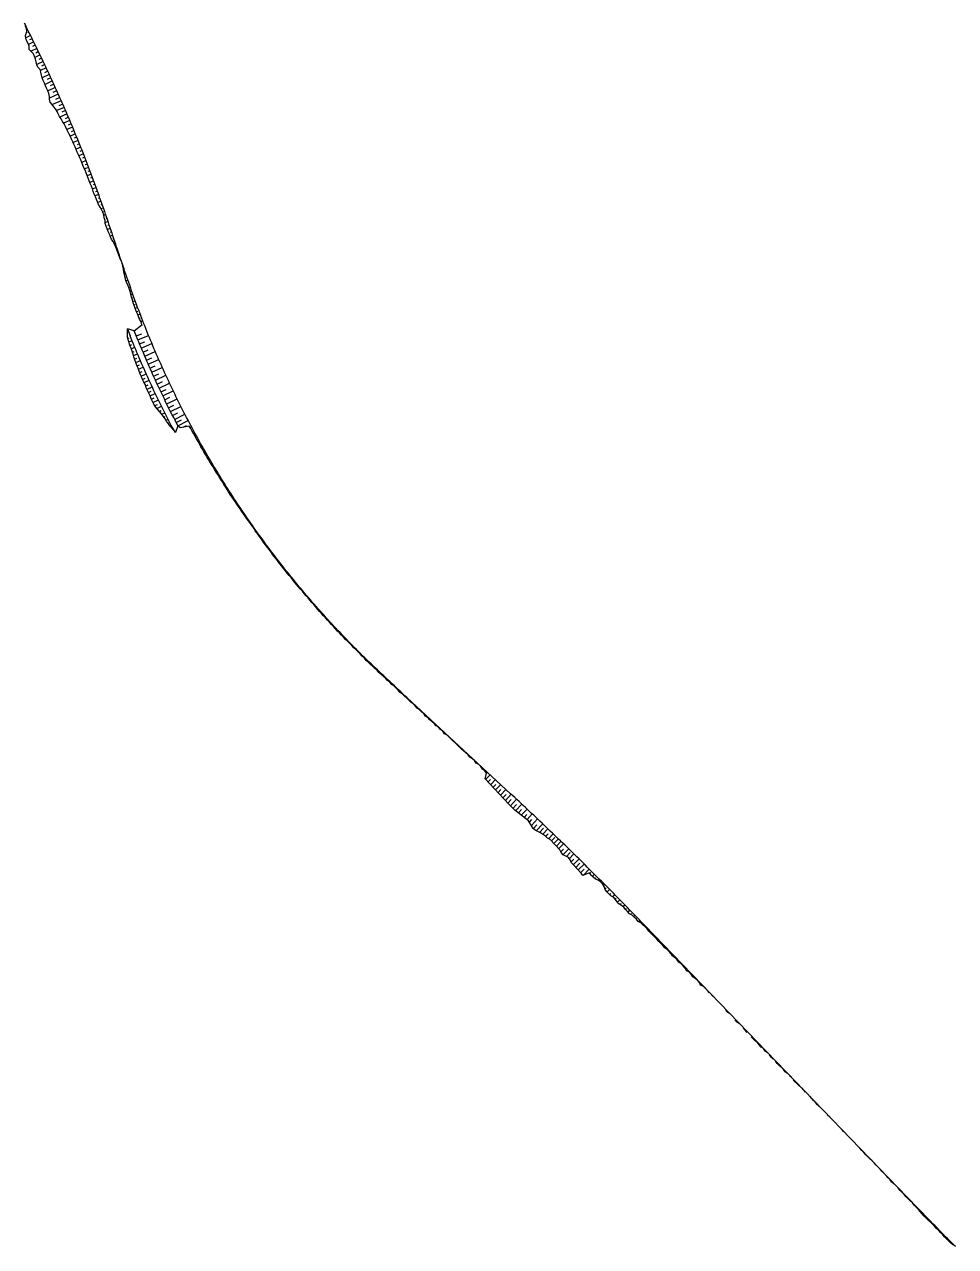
# Model space of a CAD drawing. Header units: metres. Extents: x 288738 to 324331, y 7399322 to 7465117.
# Drawn here: x 322437 to 323083, y 7401146 to 7401994 of the extents above; entities that cross this region are included whole.
import ezdxf

# ---------------------------------------------------------------- set-up
doc = ezdxf.new("R2010")
doc.units = ezdxf.units.M
doc.header["$LTSCALE"] = 10
for name, color, linetype in [('F-HZ-ATERRO-TALUDE', 110, 'Continuous'), ('F-HZ-CORTE-TALUDE', 10, 'Continuous'), ('F-HZ-PIANO-CORTE', 10, 'Continuous'), ('F-HZ-TALUDE', 2, 'Continuous')]:
    doc.layers.add(name, color=color, linetype=linetype)

msp = doc.modelspace()

# ---------------------------------------------------------------- linework, layer by layer
at = {"layer": 'F-HZ-ATERRO-TALUDE', "linetype": 'Continuous', "lineweight": -3}
for p, q in [((322440.156, 7401988.218), (322439.254, 7401987.773)), ((322441.261, 7401985.975), (322438.047, 7401984.394)), ((322443.464, 7401981.487), (322439.825, 7401979.705)), ((322442.363, 7401983.731), (322440.604, 7401982.868)), ((322444.561, 7401979.24), (322442.656, 7401978.31)), ((322445.658, 7401976.994), (322441.67, 7401975.053)), ((322447.839, 7401972.494), (322444.153, 7401970.715)), ((322446.748, 7401974.744), (322444.82, 7401973.809)), ((322448.922, 7401970.241), (322446.892, 7401969.266)), ((322450.005, 7401967.988), (322445.512, 7401965.839)), ((322452.153, 7401963.473), (322448.1, 7401961.555)), ((322451.079, 7401965.731), (322448.929, 7401964.708)), ((322453.217, 7401961.211), (322450.989, 7401960.163)), ((322454.281, 7401958.948), (322449.385, 7401956.661)), ((322456.386, 7401954.413), (322451.282, 7401952.061)), ((322455.334, 7401956.681), (322452.829, 7401955.518)), ((322458.467, 7401949.867), (322453.156, 7401947.452)), ((322460.528, 7401945.302), (322454.434, 7401942.569)), ((322457.426, 7401952.14), (322454.825, 7401950.949)), ((322459.498, 7401947.584), (322456.642, 7401946.295)), ((322462.58, 7401940.692), (322456.428, 7401937.972)), ((322461.555, 7401942.997), (322458.478, 7401941.627)), ((322464.59, 7401936.114), (322459.448, 7401933.872)), ((322463.586, 7401938.404), (322460.777, 7401937.17)), ((322466.577, 7401931.526), (322461.649, 7401929.408)), ((322465.584, 7401933.82), (322463.058, 7401932.727)), ((322468.539, 7401926.927), (322464.203, 7401925.09)), ((322467.559, 7401929.227), (322465.248, 7401928.241)), ((322470.478, 7401922.318), (322466.517, 7401920.664)), ((322469.51, 7401924.623), (322467.439, 7401923.752)), ((322471.437, 7401920.01), (322469.523, 7401919.216)), ((322472.393, 7401917.699), (322468.698, 7401916.179)), ((322474.284, 7401913.071), (322470.773, 7401911.647)), ((322473.34, 7401915.386), (322471.537, 7401914.649)), ((322475.219, 7401910.752), (322473.517, 7401910.067)), ((322476.151, 7401908.432), (322472.833, 7401907.107)), ((322477.994, 7401903.784), (322474.772, 7401902.517)), ((322477.074, 7401906.109), (322475.432, 7401905.458)), ((322479.813, 7401899.127), (322476.805, 7401897.961)), ((322478.905, 7401901.457), (322477.355, 7401900.851)), ((322481.607, 7401894.46), (322478.684, 7401893.345)), ((322480.712, 7401896.795), (322479.23, 7401896.225)), ((322483.378, 7401889.784), (322480.51, 7401888.707)), ((322482.495, 7401892.123), (322481.051, 7401891.576)), ((322485.124, 7401885.099), (322482.317, 7401884.061)), ((322484.254, 7401887.443), (322482.82, 7401886.908)), ((322486.847, 7401880.405), (322484.227, 7401879.452)), ((322485.988, 7401882.753), (322484.651, 7401882.263)), ((322487.7, 7401878.055), (322486.371, 7401877.576)), ((322488.544, 7401875.702), (322485.942, 7401874.77)), ((322490.218, 7401870.991), (322487.922, 7401870.18)), ((322489.384, 7401873.348), (322488.141, 7401872.906)), ((322491.046, 7401868.632), (322490.026, 7401868.274)), ((322491.869, 7401866.271), (322490.073, 7401865.645)), ((322492.687, 7401863.909), (322491.905, 7401863.638)), ((322493.501, 7401861.545), (322491.981, 7401861.021)), ((322494.311, 7401859.18), (322493.501, 7401858.902)), ((322495.117, 7401856.813), (322493.335, 7401856.205)), ((322496.721, 7401852.078), (322494.701, 7401851.393)), ((322495.921, 7401854.446), (322494.925, 7401854.107)), ((322497.52, 7401849.709), (322496.557, 7401849.383)), ((322498.317, 7401847.339), (322496.617, 7401846.766)), ((322499.113, 7401844.969), (322498.42, 7401844.736)), ((322499.908, 7401842.599), (322498.865, 7401842.248)), ((322500.703, 7401840.229), (322500.361, 7401840.114)), ((322501.497, 7401837.858), (322501.05, 7401837.708)), ((322502.293, 7401835.488), (322502.063, 7401835.411)), ((322503.09, 7401833.119), (322502.694, 7401832.986)), ((322503.887, 7401830.749), (322503.766, 7401830.709)), ((322917.691, 7401316.668), (322917.609, 7401316.589)), ((322919.429, 7401314.871), (322919.306, 7401314.752)), ((322931.592, 7401302.29), (322931.5, 7401302.2)), ((322933.33, 7401300.492), (322933.21, 7401300.376)), ((322935.068, 7401298.695), (322935.004, 7401298.634)), ((322936.805, 7401296.898), (322936.615, 7401296.713)), ((322938.543, 7401295.1), (322938.456, 7401295.016)), ((322940.281, 7401293.303), (322940.191, 7401293.216)), ((322942.019, 7401291.506), (322941.943, 7401291.432)), ((322943.756, 7401289.708), (322943.422, 7401289.385)), ((322945.494, 7401287.911), (322945.291, 7401287.715)), ((322947.232, 7401286.114), (322946.844, 7401285.739)), ((322948.969, 7401284.316), (322948.773, 7401284.127)), ((322950.707, 7401282.519), (322950.292, 7401282.117)), ((322959.395, 7401273.532), (322959.368, 7401273.505)), ((322961.133, 7401271.735), (322961.044, 7401271.649)), ((322962.871, 7401269.937), (322962.792, 7401269.861)), ((322964.609, 7401268.14), (322964.352, 7401267.892)), ((322973.297, 7401259.153), (322973.219, 7401259.078))]:
    msp.add_line(p, q, dxfattribs=at)
at = {"layer": 'F-HZ-CORTE-TALUDE', "linetype": 'Continuous', "lineweight": -3}
for p, q in [((322881.026, 7401353.623), (322881.51, 7401354.091)), ((322882.965, 7401352.02), (322883.106, 7401352.157)), ((322884.749, 7401350.267), (322884.986, 7401350.496)), ((322886.255, 7401348.247), (322886.489, 7401348.473)), ((322888.031, 7401346.486), (322888.461, 7401346.902)), ((322889.907, 7401344.823), (322890.053, 7401344.963)), ((322891.518, 7401342.902), (322891.936, 7401343.307)), ((322893.454, 7401341.297), (322893.564, 7401341.403)), ((322895.226, 7401339.532), (322895.412, 7401339.712)), ((322896.371, 7401337.162), (322896.76, 7401337.539)), ((322898.733, 7401335.968), (322898.887, 7401336.118)), ((322900.307, 7401334.013), (322900.466, 7401334.166)), ((322902.006, 7401332.178), (322902.362, 7401332.523)), ((322904.048, 7401330.675), (322904.074, 7401330.7)), ((322905.677, 7401328.773), (322905.838, 7401328.928)), ((322907.119, 7401326.689), (322907.347, 7401326.91)), ((322909.207, 7401325.231), (322909.313, 7401325.334)), ((322912.519, 7401321.928), (322911.158, 7401323.395)), ((322915.244, 7401319), (322913.866, 7401320.449)), ((322914.434, 7401319.852), (322914.48, 7401319.897)), ((322924.546, 7401308.764), (322924.749, 7401308.961)), ((322954.432, 7401278.544), (322954.493, 7401278.603)), ((322955.958, 7401276.542), (322956.094, 7401276.673))]:
    msp.add_line(p, q, dxfattribs=at)
at = {"layer": 'F-HZ-PIANO-CORTE'}
for p, q in [((322505.351, 7401825.553), (322505.615, 7401825.643)), ((322505.801, 7401823.065), (322506.111, 7401823.171)), ((322506.308, 7401820.596), (322507.229, 7401820.91)), ((322506.897, 7401818.153), (322507.469, 7401818.349)), ((322507.418, 7401815.685), (322508.858, 7401816.183)), ((322508.426, 7401813.386), (322509.053, 7401813.604)), ((322509.496, 7401811.108), (322510.507, 7401811.463)), ((322510.21, 7401808.707), (322510.774, 7401808.906)), ((322510.916, 7401806.301), (322512.176, 7401806.75)), ((322511.567, 7401803.874), (322512.294, 7401804.135)), ((322512.272, 7401801.465), (322513.872, 7401802.046)), ((322512.958, 7401799.048), (322513.845, 7401799.373)), ((322513.848, 7401796.704), (322515.597, 7401797.353)), ((322514.792, 7401794.381), (322515.632, 7401794.696)), ((322515.738, 7401792.059), (322517.354, 7401792.672)), ((322516.575, 7401789.695), (322517.411, 7401790.016)), ((322517.802, 7401787.482), (322519.146, 7401788.004)), ((322517.89, 7401784.825), (322518.972, 7401785.25)), ((322508.832, 7401775.85), (322509.786, 7401776.233)), ((322509.452, 7401773.396), (322511.676, 7401774.297)), ((322514.669, 7401777.568), (322518.38, 7401779.06)), ((322515.808, 7401774.753), (322523.217, 7401777.772)), ((322510.213, 7401770.996), (322511.416, 7401771.489)), ((322511.167, 7401768.675), (322513.572, 7401769.671)), ((322511.934, 7401766.276), (322513.234, 7401766.819)), ((322516.96, 7401771.944), (322520.658, 7401773.47)), ((322518.125, 7401769.14), (322525.506, 7401772.226)), ((322519.303, 7401766.342), (322522.986, 7401767.901)), ((322520.493, 7401763.549), (322527.845, 7401766.701)), ((322512.703, 7401763.875), (322515.502, 7401765.059)), ((322513.513, 7401761.49), (322514.997, 7401762.124)), ((322514.301, 7401759.094), (322517.466, 7401760.46)), ((322515.194, 7401756.742), (322516.827, 7401757.455)), ((322521.695, 7401760.761), (322525.365, 7401762.354)), ((322522.91, 7401757.978), (322530.234, 7401761.197)), ((322516.179, 7401754.43), (322519.465, 7401755.877)), ((322517.081, 7401752.081), (322518.779, 7401752.836)), ((322517.972, 7401749.725), (322521.497, 7401751.309)), ((322524.139, 7401755.202), (322527.793, 7401756.828)), ((322525.378, 7401752.43), (322532.673, 7401755.715)), ((322526.632, 7401749.665), (322530.272, 7401751.324)), ((322527.896, 7401746.905), (322535.161, 7401750.255)), ((322518.928, 7401747.398), (322520.727, 7401748.214)), ((322520.047, 7401745.145), (322523.563, 7401746.756)), ((322521.183, 7401742.9), (322522.896, 7401743.692)), ((322522.09, 7401740.549), (322525.663, 7401742.218)), ((322529.175, 7401744.151), (322532.8, 7401745.842)), ((322530.465, 7401741.402), (322537.699, 7401744.818)), ((322531.768, 7401738.66), (322535.377, 7401740.384)), ((322523.131, 7401738.259), (322524.928, 7401739.107)), ((322524.18, 7401735.974), (322527.795, 7401737.696)), ((322525.164, 7401733.657), (322527.019, 7401734.549)), ((322526.225, 7401731.376), (322529.962, 7401733.19)), ((322533.082, 7401735.923), (322540.285, 7401739.404)), ((322534.41, 7401733.193), (322538.004, 7401734.95)), ((322535.75, 7401730.468), (322542.921, 7401734.014)), ((322527.458, 7401729.179), (322529.258, 7401730.061)), ((322529.004, 7401727.138), (322532.162, 7401728.699)), ((322530.696, 7401725.174), (322531.985, 7401725.817)), ((322532.303, 7401723.172), (322534.395, 7401724.226)), ((322537.102, 7401727.75), (322540.679, 7401729.539)), ((322538.466, 7401725.037), (322545.605, 7401728.648)), ((322539.842, 7401722.331), (322543.404, 7401724.153)), ((322533.798, 7401721.118), (322534.661, 7401721.556)), ((322535.238, 7401719.039), (322536.661, 7401719.769)), ((322536.662, 7401716.954), (322537.234, 7401717.25)), ((322538.055, 7401714.856), (322538.959, 7401715.328)), ((322541.231, 7401719.631), (322548.337, 7401723.306)), ((322542.398, 7401717.386), (322545.944, 7401719.237)), ((322543.558, 7401715.137), (322550.651, 7401718.874)), ((322547.203, 7401714.209), (322549.511, 7401715.437)), ((322552.048, 7401713.95), (322552.998, 7401714.459)), ((322553.298, 7401711.779), (322553.741, 7401712.018)), ((322554.537, 7401709.602), (322555.378, 7401710.062)), ((322555.73, 7401707.401), (322556.155, 7401707.636)), ((322557.018, 7401705.253), (322557.792, 7401705.683)), ((322558.231, 7401703.063), (322558.621, 7401703.282)), ((322559.409, 7401700.853), (322560.237, 7401701.322)), ((322560.685, 7401698.699), (322561.079, 7401698.924)), ((322561.936, 7401696.531), (322562.717, 7401696.98)), ((322563.206, 7401694.373), (322563.587, 7401694.595)), ((322564.492, 7401692.225), (322565.228, 7401692.657)), ((322565.78, 7401690.079), (322566.138, 7401690.29)), ((322567.09, 7401687.946), (322567.773, 7401688.352)), ((322568.413, 7401685.82), (322568.735, 7401686.014)), ((322569.692, 7401683.669), (322570.349, 7401684.067)), ((322571.073, 7401681.58), (322571.361, 7401681.756)), ((322572.361, 7401679.434), (322572.958, 7401679.802)), ((322573.677, 7401677.305), (322573.976, 7401677.491)), ((322575.052, 7401675.214), (322575.599, 7401675.556)), ((322576.445, 7401673.133), (322576.688, 7401673.287)), ((322577.745, 7401670.995), (322578.271, 7401671.33)), ((322579.047, 7401668.857), (322579.333, 7401669.041)), ((322580.468, 7401666.796), (322580.976, 7401667.125)), ((322581.895, 7401664.739), (322582.117, 7401664.885)), ((322583.312, 7401662.677), (322583.711, 7401662.94)), ((322584.689, 7401660.588), (322584.89, 7401660.721)), ((322586.07, 7401658.502), (322586.479, 7401658.776)), ((322587.465, 7401656.425), (322587.67, 7401656.563)), ((322588.832, 7401654.329), (322589.278, 7401654.632)), ((322590.315, 7401652.312), (322590.502, 7401652.44)), ((322591.799, 7401650.297), (322592.108, 7401650.511)), ((322593.255, 7401648.263), (322593.395, 7401648.36)), ((322594.704, 7401646.224), (322594.969, 7401646.41)), ((322596.152, 7401644.184), (322596.281, 7401644.276)), ((322597.408, 7401642.008), (322597.86, 7401642.331)), ((322598.934, 7401640.023), (322599.126, 7401640.162)), ((322600.433, 7401638.02), (322600.783, 7401638.274)), ((322601.919, 7401636.007), (322602.087, 7401636.13)), ((322603.307, 7401633.923), (322603.735, 7401634.239)), ((322604.918, 7401632.002), (322605.07, 7401632.116)), ((322606.426, 7401630.007), (322606.719, 7401630.226)), ((322607.882, 7401627.972), (322608.052, 7401628.1)), ((322609.258, 7401625.875), (322609.731, 7401626.236)), ((322610.916, 7401623.994), (322611.083, 7401624.122)), ((322612.43, 7401622.002), (322612.775, 7401622.269)), ((322613.901, 7401619.977), (322614.104, 7401620.136)), ((322615.467, 7401618.026), (322615.848, 7401618.325)), ((322617.002, 7401616.05), (322617.199, 7401616.205)), ((322618.623, 7401614.143), (322618.951, 7401614.404)), ((322620.137, 7401612.15), (322620.325, 7401612.301)), ((322621.735, 7401610.225), (322622.083, 7401610.507)), ((322623.324, 7401608.293), (322623.492, 7401608.43)), ((322624.832, 7401606.294), (322625.244, 7401606.633)), ((322626.473, 7401604.405), (322626.655, 7401604.555)), ((322628.094, 7401602.498), (322628.435, 7401602.783)), ((322629.765, 7401600.635), (322629.903, 7401600.751)), ((322631.348, 7401598.698), (322631.654, 7401598.957)), ((322633.003, 7401596.822), (322633.139, 7401596.938)), ((322634.604, 7401594.9), (322634.902, 7401595.156)), ((322636.138, 7401592.918), (322636.337, 7401593.091)), ((322637.879, 7401591.117), (322638.178, 7401591.379)), ((322639.492, 7401589.205), (322639.66, 7401589.352)), ((322641.12, 7401587.305), (322641.484, 7401587.628)), ((322642.809, 7401585.459), (322642.978, 7401585.61)), ((322644.511, 7401583.625), (322644.817, 7401583.9)), ((322646.171, 7401581.753), (322646.333, 7401581.9)), ((322647.85, 7401579.899), (322648.178, 7401580.199)), ((322649.54, 7401578.054), (322649.704, 7401578.206)), ((322651.251, 7401576.229), (322651.567, 7401576.523)), ((322652.926, 7401574.37), (322653.099, 7401574.532)), ((322654.586, 7401572.498), (322654.983, 7401572.872)), ((322656.423, 7401570.791), (322656.563, 7401570.924)), ((322658.117, 7401568.95), (322658.427, 7401569.247)), ((322659.8, 7401567.097), (322659.979, 7401567.271)), ((322661.608, 7401565.366), (322661.898, 7401565.648)), ((322663.392, 7401563.612), (322663.518, 7401563.736)), ((322665.121, 7401561.804), (322665.397, 7401562.076)), ((322666.906, 7401560.051), (322667.031, 7401560.175)), ((322668.649, 7401558.256), (322668.921, 7401558.529)), ((322670.479, 7401556.55), (322670.587, 7401556.658)), ((322672.238, 7401554.772), (322672.473, 7401555.011)), ((322673.921, 7401552.915), (322674.09, 7401553.088)), ((322675.717, 7401551.173), (322676.05, 7401551.517)), ((322677.521, 7401549.44), (322677.684, 7401549.61)), ((322679.36, 7401547.745), (322679.651, 7401548.047)), ((322681.219, 7401546.07), (322681.339, 7401546.195)), ((322682.879, 7401544.186), (322683.27, 7401544.597)), ((322684.725, 7401542.498), (322684.905, 7401542.689)), ((322686.689, 7401540.935), (322686.905, 7401541.165)), ((322688.468, 7401539.177), (322688.598, 7401539.315)), ((322690.35, 7401537.528), (322690.554, 7401537.746)), ((322692.059, 7401535.694), (322692.22, 7401535.867)), ((322694, 7401534.11), (322694.212, 7401534.337)), ((322695.846, 7401532.423), (322695.945, 7401532.529)), ((322697.566, 7401530.601), (322697.876, 7401530.935)), ((322699.48, 7401528.988), (322699.595, 7401529.112)), ((322701.315, 7401527.29), (322701.543, 7401527.537)), ((322703.127, 7401525.568), (322703.252, 7401525.703)), ((322704.894, 7401523.796), (322705.211, 7401524.139)), ((322706.849, 7401522.228), (322706.947, 7401522.334)), ((322708.667, 7401520.512), (322708.879, 7401520.741)), ((322710.452, 7401518.76), (322710.583, 7401518.901)), ((322712.369, 7401517.151), (322712.547, 7401517.343)), ((322714.184, 7401515.431), (322714.283, 7401515.538)), ((322715.764, 7401513.458), (322716.215, 7401513.945)), ((322717.807, 7401511.985), (322717.928, 7401512.115)), ((322719.583, 7401510.224), (322719.883, 7401510.547)), ((322721.472, 7401508.584), (322721.595, 7401508.716)), ((322723.274, 7401506.85), (322723.551, 7401507.149)), ((322725.248, 7401505.302), (322725.316, 7401505.376)), ((322727.082, 7401503.603), (322727.219, 7401503.751)), ((322728.614, 7401501.578), (322728.834, 7401501.815)), ((322730.747, 7401500.202), (322730.887, 7401500.353)), ((322732.577, 7401498.498), (322732.649, 7401498.576)), ((322734.372, 7401496.758), (322734.555, 7401496.955)), ((322736.165, 7401495.015), (322736.277, 7401495.136)), ((322737.98, 7401493.295), (322738.223, 7401493.557)), ((322739.771, 7401491.549), (322739.914, 7401491.704)), ((322741.554, 7401489.796), (322741.891, 7401490.159)), ((322743.528, 7401488.248), (322743.627, 7401488.354)), ((322745.37, 7401486.557), (322745.559, 7401486.762)), ((322747.117, 7401484.765), (322747.255, 7401484.914)), ((322749.114, 7401483.242), (322749.227, 7401483.364)), ((322750.498, 7401481.057), (322750.779, 7401481.361)), ((322752.741, 7401479.8), (322752.895, 7401479.966)), ((322754.372, 7401477.882), (322754.551, 7401478.074)), ((322756.188, 7401476.163), (322756.563, 7401476.568)), ((322757.24, 7401469.941), (322760.231, 7401473.17)), ((322757.701, 7401474.118), (322758.049, 7401474.493)), ((322758.942, 7401468.1), (322760.53, 7401469.814)), ((322760.645, 7401466.259), (322763.899, 7401469.772)), ((322762.348, 7401464.419), (322764.12, 7401466.332)), ((322764.05, 7401462.578), (322767.567, 7401466.374)), ((322765.753, 7401460.737), (322767.709, 7401462.849)), ((322767.456, 7401458.896), (322771.235, 7401462.976)), ((322769.158, 7401457.056), (322771.299, 7401459.366)), ((322770.861, 7401455.215), (322774.903, 7401459.578)), ((322772.563, 7401453.374), (322774.889, 7401455.884)), ((322774.311, 7401451.582), (322778.568, 7401456.177)), ((322776.086, 7401449.819), (322778.478, 7401452.401)), ((322777.911, 7401448.111), (322782.225, 7401452.767)), ((322779.908, 7401446.595), (322782.066, 7401448.92)), ((322781.903, 7401445.081), (322785.874, 7401449.349)), ((322783.898, 7401443.567), (322785.649, 7401445.444)), ((322785.894, 7401442.052), (322789.515, 7401445.923)), ((322787.581, 7401440.207), (322789.233, 7401441.968)), ((322788.899, 7401437.971), (322793.149, 7401442.488)), ((322790.258, 7401435.781), (322792.611, 7401438.274)), ((322792.261, 7401434.274), (322796.775, 7401439.045)), ((322794.566, 7401433.085), (322797.316, 7401435.984)), ((322796.71, 7401431.723), (322800.392, 7401435.593)), ((322798.752, 7401430.253), (322800.475, 7401432.059)), ((322800.758, 7401428.743), (322804.002, 7401432.133)), ((322802.845, 7401427.317), (322805.048, 7401429.613)), ((322804.551, 7401425.493), (322807.604, 7401428.665)), ((322806.257, 7401423.67), (322809.248, 7401426.769)), ((322807.963, 7401421.846), (322811.197, 7401425.189)), ((322809.339, 7401419.684), (322811.165, 7401421.566)), ((322810.886, 7401417.7), (322814.783, 7401421.704)), ((322813.149, 7401416.45), (322815.902, 7401419.271)), ((322815.113, 7401414.893), (322818.36, 7401418.211)), ((322816.384, 7401412.628), (322818.265, 7401414.545)), ((322817.99, 7401410.706), (322821.93, 7401414.71)), ((322819.695, 7401408.885), (322822.461, 7401411.689)), ((322821.399, 7401407.065), (322825.491, 7401411.201)), ((322823.104, 7401405.245), (322825.438, 7401407.597)), ((322824.707, 7401403.324), (322829.045, 7401407.683)), ((322829.486, 7401404.586), (322830.152, 7401405.254)), ((322831.081, 7401402.649), (322832.59, 7401404.157)), ((322832.982, 7401401.018), (322833.671, 7401401.705)), ((322835.367, 7401399.868), (322836.127, 7401400.623)), ((322837.349, 7401398.315), (322837.621, 7401398.584)), ((322838.938, 7401396.372), (322839.656, 7401397.081)), ((322839.991, 7401393.901), (322840.704, 7401394.604)), ((322841.43, 7401391.815), (322843.177, 7401393.531)), ((322843.073, 7401389.929), (322844.004, 7401390.841)), ((322845.179, 7401388.497), (322846.69, 7401389.973)), ((322847.015, 7401386.799), (322847.729, 7401387.495)), ((322848.571, 7401384.829), (322850.194, 7401386.406)), ((322850.397, 7401383.122), (322851.17, 7401383.871)), ((322852.465, 7401381.647), (322853.69, 7401382.832)), ((322854.197, 7401379.845), (322854.816, 7401380.443)), ((322855.816, 7401377.933), (322857.178, 7401379.25)), ((322857.698, 7401376.275), (322858.308, 7401376.865)), ((322859.75, 7401374.781), (322860.658, 7401375.659)), ((322861.651, 7401373.142), (322862.023, 7401373.502)), ((322863.281, 7401371.241), (322864.133, 7401372.064)), ((322865.362, 7401369.775), (322865.617, 7401370.021)), ((322867.246, 7401368.119), (322867.609, 7401368.47)), ((322869.129, 7401366.463), (322869.238, 7401366.567)), ((322870.674, 7401364.479), (322871.084, 7401364.875)), ((322872.44, 7401362.708), (322872.631, 7401362.893)), ((322874.134, 7401360.869), (322874.559, 7401361.28)), ((322875.891, 7401359.09), (322876.094, 7401359.286)), ((322877.595, 7401357.26), (322878.035, 7401357.686)), ((322879.369, 7401355.499), (322879.571, 7401355.694)), ((322968.305, 7401264.138), (322968.395, 7401264.224)), ((322977.069, 7401255.224), (322977.076, 7401255.231)), ((322978.787, 7401253.407), (322978.821, 7401253.44)), ((322982.278, 7401249.827), (322982.296, 7401249.845)), ((322983.997, 7401248.012), (322984.015, 7401248.03)), ((322985.694, 7401246.176), (322985.772, 7401246.251)), ((322987.41, 7401244.357), (322987.46, 7401244.405)), ((322996.159, 7401235.429), (322996.198, 7401235.466)), ((322997.866, 7401233.601), (322997.901, 7401233.635)), ((322999.646, 7401231.845), (322999.673, 7401231.872)), ((323008.272, 7401222.797), (323008.317, 7401222.841)), ((323015.288, 7401215.672), (323015.3, 7401215.684)), ((323017.041, 7401213.89), (323017.05, 7401213.898)), ((323018.742, 7401212.056), (323018.765, 7401212.078)), ((323020.44, 7401210.219), (323020.525, 7401210.304)), ((323022.144, 7401208.388), (323022.204, 7401208.447)), ((323023.926, 7401206.634), (323024.001, 7401206.709)), ((323025.711, 7401204.884), (323025.725, 7401204.898)), ((323027.433, 7401203.071), (323027.476, 7401203.114)), ((323029.162, 7401201.265), (323029.188, 7401201.291)), ((323030.89, 7401199.457), (323030.952, 7401199.52)), ((323032.592, 7401197.623), (323032.641, 7401197.673)), ((323034.354, 7401195.85), (323034.427, 7401195.925)), ((323036.065, 7401194.025), (323036.115, 7401194.077)), ((323037.731, 7401192.154), (323037.902, 7401192.33)), ((323039.404, 7401190.289), (323039.522, 7401190.411)), ((323044.706, 7401184.987), (323044.853, 7401185.141)), ((323046.419, 7401183.164), (323046.505, 7401183.254)), ((323048.117, 7401181.324), (323048.328, 7401181.546)), ((323049.833, 7401179.502), (323049.949, 7401179.626)), ((323051.593, 7401177.728), (323051.804, 7401177.952)), ((323053.398, 7401176.001), (323053.47, 7401176.078)), ((323055.062, 7401174.125), (323055.279, 7401174.357)), ((323056.774, 7401172.299), (323056.896, 7401172.429)), ((323058.447, 7401170.431), (323058.755, 7401170.762)), ((323060.129, 7401168.572), (323060.311, 7401168.769)), ((323061.806, 7401166.706), (323062.232, 7401167.17)), ((323063.546, 7401164.908), (323063.759, 7401165.142)), ((323065.346, 7401163.177), (323065.715, 7401163.582)), ((323067.197, 7401161.501), (323067.328, 7401161.646)), ((323068.935, 7401159.703), (323069.206, 7401160.003)), ((323070.66, 7401157.887), (323070.808, 7401158.052)), ((323072.387, 7401156.074), (323072.708, 7401156.434)), ((323074.085, 7401154.228), (323074.274, 7401154.441)), ((323075.816, 7401152.418), (323076.223, 7401152.878)), ((323077.541, 7401150.599), (323077.764, 7401150.853)), ((323079.299, 7401148.817), (323079.755, 7401149.339)), ((323080.987, 7401146.954), (323081.257, 7401147.265))]:
    msp.add_line(p, q, dxfattribs=at)
at = {"layer": 'F-HZ-TALUDE', "linetype": 'Continuous', "lineweight": 30}
msp.add_line((322969.547, 7401263.006), (322968.066, 7401264.356), dxfattribs=at)
for points in [[(323056.289, 7401173.312), (322861.128, 7401375.173), (322859.738, 7401376.61), (322858.346, 7401378.047), (322856.953, 7401379.482), (322855.558, 7401380.916), (322854.163, 7401382.348), (322852.77, 7401383.775), (322851.382, 7401385.194), (322849.993, 7401386.611), (322848.603, 7401388.028), (322847.212, 7401389.443), (322845.819, 7401390.857), (322844.425, 7401392.269), (322843.029, 7401393.681), (322841.633, 7401395.091), (322840.235, 7401396.499), (322838.836, 7401397.907), (322837.435, 7401399.313), (322836.033, 7401400.718), (322834.63, 7401402.121), (322833.226, 7401403.524), (322831.82, 7401404.925), (322830.413, 7401406.324), (322829.005, 7401407.723), (322827.596, 7401409.12), (322826.185, 7401410.516), (322824.773, 7401411.91), (322823.36, 7401413.303), (322821.945, 7401414.695), (322820.529, 7401416.086), (322819.112, 7401417.475), (322817.694, 7401418.863), (322816.274, 7401420.25), (322814.853, 7401421.636), (322813.431, 7401423.02), (322812.008, 7401424.403), (322810.583, 7401425.784), (322809.157, 7401427.165), (322807.73, 7401428.544), (322806.301, 7401429.921), (322804.872, 7401431.298), (322803.441, 7401432.673), (322802.008, 7401434.046), (322800.575, 7401435.419), (322799.14, 7401436.79), (322797.704, 7401438.16), (322796.267, 7401439.528), (322794.828, 7401440.896), (322793.388, 7401442.261), (322791.947, 7401443.626), (322790.505, 7401444.989), (322789.061, 7401446.351), (322787.616, 7401447.712), (322786.17, 7401449.071), (322784.723, 7401450.429), (322783.274, 7401451.786), (322781.815, 7401453.15), (322780.353, 7401454.515), (322778.889, 7401455.878), (322777.424, 7401457.24), (322775.958, 7401458.6), (322774.491, 7401459.959), (322702.599, 7401526.559), (322701.131, 7401527.919), (322699.662, 7401529.28), (322698.191, 7401530.643), (322696.72, 7401532.007), (322695.248, 7401533.374), (322693.775, 7401534.743), (322692.302, 7401536.114), (322690.829, 7401537.489), (322689.356, 7401538.866), (322687.883, 7401540.246), (322686.41, 7401541.63), (322684.939, 7401543.018), (322683.468, 7401544.409), (322681.999, 7401545.805), (322680.531, 7401547.204), (322679.064, 7401548.609), (322677.6, 7401550.018), (322676.137, 7401551.432), (322674.677, 7401552.852), (322673.22, 7401554.277), (322671.765, 7401555.707), (322670.314, 7401557.143), (322668.866, 7401558.584), (322667.423, 7401560.03), (322665.985, 7401561.48), (322664.551, 7401562.934), (322663.121, 7401564.393), (322661.696, 7401565.856), (322660.276, 7401567.323), (322658.86, 7401568.795), (322657.448, 7401570.271), (322656.042, 7401571.752), (322654.639, 7401573.236), (322653.241, 7401574.726), (322651.848, 7401576.219), (322650.46, 7401577.717), (322649.076, 7401579.219), (322647.697, 7401580.725), (322646.322, 7401582.235), (322644.952, 7401583.75), (322643.586, 7401585.269), (322642.226, 7401586.792), (322640.87, 7401588.319), (322639.519, 7401589.851), (322638.172, 7401591.386), (322636.83, 7401592.926), (322635.493, 7401594.47), (322634.161, 7401596.018), (322632.833, 7401597.57), (322631.51, 7401599.126), (322630.192, 7401600.686), (322628.879, 7401602.25), (322627.571, 7401603.819), (322626.267, 7401605.391), (322624.969, 7401606.967), (322623.675, 7401608.547), (322622.386, 7401610.132), (322621.102, 7401611.72), (322619.823, 7401613.312), (322618.548, 7401614.908), (322617.279, 7401616.508), (322616.015, 7401618.112), (322614.755, 7401619.72), (322613.501, 7401621.331), (322612.251, 7401622.947), (322611.006, 7401624.566), (322609.767, 7401626.189), (322608.532, 7401627.816), (322607.303, 7401629.447), (322606.078, 7401631.082), (322604.859, 7401632.72), (322603.644, 7401634.362), (322602.435, 7401636.008), (322601.23, 7401637.657), (322600.031, 7401639.31), (322598.837, 7401640.967), (322597.648, 7401642.628), (322596.464, 7401644.292), (322595.285, 7401645.96), (322594.111, 7401647.631), (322592.943, 7401649.306), (322591.779, 7401650.985), (322590.621, 7401652.667), (322589.468, 7401654.353), (322588.32, 7401656.042), (322587.177, 7401657.735), (322586.04, 7401659.431), (322584.908, 7401661.131), (322583.781, 7401662.834), (322582.659, 7401664.541), (322581.543, 7401666.251), (322580.431, 7401667.965), (322579.326, 7401669.682), (322578.225, 7401671.402), (322577.13, 7401673.126), (322576.04, 7401674.853), (322574.955, 7401676.584), (322573.875, 7401678.317), (322572.801, 7401680.055), (322571.733, 7401681.795), (322570.669, 7401683.539), (322569.611, 7401685.286), (322568.559, 7401687.036), (322567.512, 7401688.789), (322566.47, 7401690.546), (322565.433, 7401692.306), (322564.403, 7401694.069), (322563.377, 7401695.835), (322562.357, 7401697.605), (322561.342, 7401699.377), (322560.333, 7401701.153), (322559.329, 7401702.931), (322558.331, 7401704.713), (322557.338, 7401706.498), (322556.351, 7401708.286), (322555.369, 7401710.077), (322554.393, 7401711.871), (322553.422, 7401713.668), (322552.457, 7401715.468), (322551.498, 7401717.27), (322550.544, 7401719.076), (322549.595, 7401720.885), (322548.652, 7401722.697), (322547.715, 7401724.511), (322546.783, 7401726.329), (322545.857, 7401728.149), (322544.936, 7401729.972), (322544.021, 7401731.798), (322543.112, 7401733.627), (322542.208, 7401735.458), (322541.31, 7401737.293), (322540.418, 7401739.13), (322539.531, 7401740.969), (322538.65, 7401742.812), (322537.774, 7401744.657), (322536.905, 7401746.505), (322536.041, 7401748.356), (322535.182, 7401750.209), (322534.33, 7401752.065), (322533.483, 7401753.923), (322532.641, 7401755.784), (322531.806, 7401757.648), (322530.976, 7401759.514), (322530.152, 7401761.383), (322529.334, 7401763.254), (322528.522, 7401765.128), (322527.715, 7401767.004), (322526.914, 7401768.883), (322526.119, 7401770.764), (322525.329, 7401772.648), (322524.546, 7401774.534), (322523.768, 7401776.422), (322522.996, 7401778.313), (322522.23, 7401780.207), (322521.47, 7401782.102), (322520.715, 7401784), (322519.967, 7401785.9), (322519.224, 7401787.803), (322518.487, 7401789.708), (322517.756, 7401791.615), (322517.031, 7401793.524), (322516.312, 7401795.435), (322515.598, 7401797.349), (322514.891, 7401799.262), (322514.189, 7401801.176), (322513.493, 7401803.089), (322512.802, 7401805.003), (322512.117, 7401806.916), (322511.436, 7401808.829), (322510.76, 7401810.741), (322510.088, 7401812.653), (322509.421, 7401814.564), (322508.757, 7401816.475), (322508.097, 7401818.385), (322507.44, 7401820.293), (322506.787, 7401822.201), (322506.136, 7401824.108), (322505.489, 7401826.013), (322504.843, 7401827.918), (322504.2, 7401829.821), (322503.559, 7401831.722), (322502.92, 7401833.622), (322502.282, 7401835.521), (322501.645, 7401837.418), (322501.01, 7401839.313), (322500.375, 7401841.207), (322499.74, 7401843.1), (322499.106, 7401844.992), (322498.471, 7401846.882), (322497.836, 7401848.771), (322497.201, 7401850.659), (322496.565, 7401852.544), (322495.928, 7401854.428), (322495.289, 7401856.31), (322494.65, 7401858.191), (322494.008, 7401860.069), (322493.365, 7401861.945), (322492.72, 7401863.82), (322492.072, 7401865.692), (322491.422, 7401867.562), (322490.769, 7401869.429), (322490.113, 7401871.294), (322489.454, 7401873.157), (322488.792, 7401875.017), (322488.126, 7401876.874), (322487.457, 7401878.729), (322486.784, 7401880.583), (322486.107, 7401882.435), (322485.427, 7401884.286), (322484.743, 7401886.135), (322484.055, 7401887.983), (322483.363, 7401889.83), (322482.667, 7401891.675), (322481.968, 7401893.519), (322481.265, 7401895.361), (322480.558, 7401897.202), (322479.848, 7401899.042), (322479.133, 7401900.88), (322478.415, 7401902.716), (322477.693, 7401904.551), (322476.968, 7401906.385), (322476.238, 7401908.217), (322475.505, 7401910.048), (322474.769, 7401911.877), (322474.028, 7401913.704), (322473.284, 7401915.53), (322472.536, 7401917.355), (322471.784, 7401919.178), (322471.029, 7401921), (322470.27, 7401922.82), (322469.507, 7401924.638), (322468.74, 7401926.455), (322467.97, 7401928.27), (322467.196, 7401930.084), (322466.418, 7401931.896), (322465.637, 7401933.706), (322464.852, 7401935.515), (322464.063, 7401937.323), (322463.271, 7401939.128), (322462.475, 7401940.932), (322461.675, 7401942.735), (322460.871, 7401944.536), (322460.064, 7401946.335), (322459.253, 7401948.132), (322458.439, 7401949.928), (322457.621, 7401951.723), (322456.799, 7401953.515), (322455.974, 7401955.306), (322455.144, 7401957.095), (322454.311, 7401958.883), (322453.475, 7401960.669), (322452.634, 7401962.455), (322451.79, 7401964.241), (322450.941, 7401966.026), (322450.09, 7401967.811), (322449.235, 7401969.596), (322448.377, 7401971.38), (322447.515, 7401973.165), (322446.651, 7401974.949), (322445.784, 7401976.734), (322444.915, 7401978.519), (322444.043, 7401980.304), (322443.169, 7401982.09), (322442.293, 7401983.875), (322441.415, 7401985.662), (322440.535, 7401987.449), (322439.654, 7401989.236), (322438.772, 7401991.024), (322437.888, 7401992.813), (322437.003, 7401994.603)], [(322504.018, 7401829.759), (322503.238, 7401831.614), (322502.486, 7401833.476), (322501.743, 7401835.34), (322501.251, 7401837.285), (322500.465, 7401839.13), (322499.581, 7401840.941), (322498.767, 7401842.773), (322497.499, 7401844.451), (322496.74, 7401846.299), (322495.946, 7401848.133), (322495.207, 7401849.984), (322494.375, 7401851.801), (322493.832, 7401853.715), (322493.104, 7401855.565), (322492.989, 7401857.622), (322492.336, 7401859.494), (322492.014, 7401861.479), (322491.372, 7401863.353), (322490.559, 7401865.165), (322489.499, 7401866.889), (322488.528, 7401868.642), (322487.72, 7401870.449), (322486.991, 7401872.282), (322486.261, 7401874.112), (322485.466, 7401875.918), (322484.786, 7401877.763), (322484.185, 7401879.636), (322483.488, 7401881.475), (322482.722, 7401883.288), (322481.876, 7401885.071), (322481.196, 7401886.916), (322480.513, 7401888.759), (322479.785, 7401890.585), (322479.149, 7401892.446), (322478.328, 7401894.237), (322477.613, 7401896.068), (322476.841, 7401897.877), (322476.092, 7401899.694), (322475.264, 7401901.48), (322474.432, 7401903.264), (322473.71, 7401905.092), (322472.946, 7401906.902), (322472.11, 7401908.684), (322471.255, 7401910.457), (322470.488, 7401912.266), (322469.612, 7401914.029), (322468.902, 7401915.861), (322467.982, 7401917.606), (322467.156, 7401919.389), (322466.28, 7401921.151), (322465.454, 7401922.933), (322464.48, 7401924.652), (322463.494, 7401926.365), (322462.577, 7401928.107), (322461.442, 7401929.754), (322460.53, 7401931.496), (322459.665, 7401933.258), (322458.672, 7401934.963), (322457.311, 7401936.506), (322456.266, 7401938.185), (322454.784, 7401939.669), (322454.517, 7401941.693), (322454.311, 7401943.747), (322453.837, 7401945.683), (322453.139, 7401947.518), (322452.358, 7401949.316), (322451.626, 7401951.137), (322450.949, 7401952.984), (322450.116, 7401954.759), (322449.403, 7401956.59), (322448.742, 7401958.447), (322448.359, 7401960.438), (322447.825, 7401962.361), (322446.417, 7401963.871), (322445.563, 7401965.647), (322445.265, 7401967.69), (322444.63, 7401969.575), (322444.026, 7401971.478), (322443.215, 7401973.283), (322441.777, 7401974.785), (322440.324, 7401976.28), (322440.369, 7401978.508), (322439.538, 7401980.31), (322438.72, 7401982.121), (322438.004, 7401983.984), (322437.647, 7401986.026), (322438.633, 7401988.732), (322438.367, 7401990.825), (322437.559, 7401992.651)], [(322513.255, 7401781.093), (322518.52, 7401785.333), (322517.92, 7401787.296), (322516.799, 7401789.058), (322516.12, 7401790.99), (322515.43, 7401792.919), (322514.609, 7401794.798), (322513.849, 7401796.7), (322513.076, 7401798.595), (322512.561, 7401800.582), (322511.925, 7401802.522), (322511.401, 7401804.5), (322510.87, 7401806.472), (322510.292, 7401808.424), (322509.727, 7401810.378), (322509.113, 7401812.313), (322507.99, 7401814.068), (322507.315, 7401815.977), (322506.936, 7401817.985), (322506.472, 7401819.962), (322505.966, 7401821.921), (322505.674, 7401823.951), (322505.273, 7401825.94), (322504.802, 7401827.904)], [(322538.055, 7401714.856), (322536.909, 7401716.608), (322535.687, 7401718.321), (322534.577, 7401720.094), (322533.293, 7401721.781), (322532.07, 7401723.5), (322530.713, 7401725.155), (322529.297, 7401726.784), (322527.928, 7401728.439), (322526.799, 7401730.216), (322525.871, 7401732.091), (322525.01, 7401733.998), (322524.201, 7401735.93), (322523.322, 7401737.828), (322522.473, 7401739.739), (322521.578, 7401741.63), (322520.951, 7401743.644), (322519.865, 7401745.446), (322518.956, 7401747.33), (322518.149, 7401749.261), (322517.402, 7401751.217), (322516.671, 7401753.18), (322515.905, 7401755.127), (322515.063, 7401757.04), (322514.331, 7401759.001), (322513.689, 7401760.999), (322512.983, 7401762.97), (322512.362, 7401764.975), (322511.708, 7401766.964), (322511.076, 7401768.962), (322510.252, 7401770.88), (322509.591, 7401772.865), (322509.059, 7401774.9), (322508.569, 7401776.951)], [(322538.959, 7401715.328), (322537.999, 7401717.173), (322537.045, 7401719.02), (322536.096, 7401720.87), (322535.153, 7401722.723), (322534.216, 7401724.58), (322533.285, 7401726.439), (322532.359, 7401728.3), (322531.439, 7401730.165), (322530.524, 7401732.032), (322529.616, 7401733.903), (322528.713, 7401735.776), (322527.816, 7401737.652), (322526.925, 7401739.53), (322526.039, 7401741.412), (322525.16, 7401743.296), (322524.286, 7401745.182), (322523.418, 7401747.072), (322522.555, 7401748.964), (322521.699, 7401750.859), (322520.848, 7401752.756), (322520.004, 7401754.656), (322519.165, 7401756.558), (322518.332, 7401758.463), (322517.505, 7401760.371), (322516.683, 7401762.281), (322515.868, 7401764.194), (322515.058, 7401766.109), (322514.255, 7401768.027), (322513.457, 7401769.947), (322512.665, 7401771.87), (322511.879, 7401773.795), (322511.099, 7401775.722), (322510.325, 7401777.652)], [(322543.576, 7401715.123), (322541.55, 7401719.014), (322540.601, 7401720.85), (322539.658, 7401722.69), (322538.721, 7401724.532), (322537.789, 7401726.377), (322536.863, 7401728.225), (322535.943, 7401730.076), (322535.029, 7401731.929), (322534.12, 7401733.786), (322533.216, 7401735.645), (322532.319, 7401737.507), (322531.427, 7401739.372), (322530.541, 7401741.239), (322529.661, 7401743.109), (322528.787, 7401744.982), (322527.918, 7401746.858), (322527.055, 7401748.736), (322526.198, 7401750.617), (322525.347, 7401752.5), (322524.501, 7401754.387), (322523.661, 7401756.275), (322522.827, 7401758.167), (322521.999, 7401760.06), (322521.177, 7401761.957), (322520.36, 7401763.856), (322519.55, 7401765.757), (322518.745, 7401767.661), (322517.946, 7401769.567), (322517.153, 7401771.476), (322516.366, 7401773.387), (322515.585, 7401775.301), (322514.81, 7401777.217), (322513.255, 7401781.093)], [(322909.681, 7401324.748), (322908.28, 7401326.176), (322906.306, 7401327.049), (322905.555, 7401329.106), (322904.192, 7401330.569), (322902.556, 7401331.769), (322900.93, 7401332.979), (322899.87, 7401334.736), (322898.513, 7401336.206), (322896.436, 7401336.98), (322895.698, 7401339.048), (322894.302, 7401340.48), (322892.861, 7401341.869), (322891.258, 7401343.102), (322890.03, 7401344.696), (322888.638, 7401346.132), (322886.843, 7401347.178), (322885.844, 7401348.995), (322884.537, 7401350.513), (322883.109, 7401351.914), (322881.467, 7401353.109), (322880.162, 7401354.629), (322878.814, 7401356.108), (322877.359, 7401357.483), (322876.018, 7401358.968), (322874.569, 7401360.349), (322873.282, 7401361.886), (322871.85, 7401363.284), (322870.447, 7401364.709), (322869.257, 7401366.341), (322867.805, 7401367.719), (322866.153, 7401368.903), (322864.809, 7401370.386), (322862.986, 7401371.406), (322861.784, 7401373.026), (322860.274, 7401374.347), (322858.725, 7401375.631), (322856.979, 7401376.725), (322855.592, 7401378.166), (322854.314, 7401379.713), (322852.987, 7401381.212), (322851.448, 7401382.495), (322849.685, 7401383.547), (322848.383, 7401385.046), (322847.161, 7401386.623), (322845.891, 7401388.153), (322843.993, 7401389.07), (322842.544, 7401390.424), (322841.299, 7401391.979), (322840.099, 7401393.58), (322839.394, 7401395.669), (322838.291, 7401397.368), (322836.892, 7401398.775), (322835.258, 7401399.947), (322833.275, 7401400.772), (322831.753, 7401402.053), (322830.268, 7401403.371), (322829.17, 7401405.077), (322824.578, 7401403.273), (322823.417, 7401404.911), (322818.004, 7401410.69), (322816.633, 7401412.118), (322815.712, 7401414.004), (322814.583, 7401415.681), (322810.953, 7401417.628), (322809.611, 7401419.085), (322808.733, 7401421.023), (322801.962, 7401428.261), (322799.981, 7401429.054), (322798.564, 7401430.436), (322795.274, 7401432.72), (322791.614, 7401434.607), (322790.118, 7401435.903), (322786.98, 7401441.227), (322777.462, 7401448.452), (322773.203, 7401452.683), (322756.858, 7401470.354), (322757.728, 7401474.237), (322756.546, 7401475.904), (322754.915, 7401477.086), (322753.759, 7401478.781), (322752.345, 7401480.197), (322750.44, 7401481.084), (322749.45, 7401482.958), (322747.919, 7401484.249), (322746.211, 7401485.348), (322745.042, 7401487.029), (322743.481, 7401488.287), (322741.879, 7401489.501), (322740.399, 7401490.846), (322739.06, 7401492.344), (322737.559, 7401493.666), (322736.121, 7401495.057), (322734.685, 7401496.45), (322733.26, 7401497.855), (322731.804, 7401499.226), (322730.334, 7401500.582), (322728.56, 7401501.61), (322727.415, 7401503.316), (322725.897, 7401504.621), (322724.514, 7401506.071), (322722.791, 7401507.154), (322721.431, 7401508.629), (322719.899, 7401509.918), (322718.461, 7401511.309), (322717.069, 7401512.749), (322715.255, 7401513.734), (322714.15, 7401515.485), (322712.698, 7401516.86), (322711.2, 7401518.186), (322709.607, 7401519.409), (322708.301, 7401520.942), (322706.804, 7401522.269), (322705.196, 7401523.476), (322703.818, 7401524.932), (322702.347, 7401526.287), (322700.911, 7401527.682), (322699.432, 7401529.032), (322697.851, 7401530.276), (322696.521, 7401531.793), (322695.053, 7401533.164), (322693.556, 7401534.508), (322691.973, 7401535.762), (322690.651, 7401537.299), (322689.038, 7401538.527), (322687.7, 7401540.052), (322686.177, 7401541.382), (322684.564, 7401542.622), (322683.052, 7401543.971), (322681.773, 7401545.568), (322680.269, 7401546.931), (322678.755, 7401548.287), (322677.269, 7401549.675), (322675.807, 7401551.092), (322674.3, 7401552.465), (322672.981, 7401554.033), (322671.534, 7401555.472), (322670.104, 7401556.932), (322668.591, 7401558.309), (322667.184, 7401559.792), (322665.687, 7401561.185), (322664.308, 7401562.695), (322662.864, 7401564.142), (322661.401, 7401565.568), (322659.914, 7401566.974), (322658.524, 7401568.473), (322657.194, 7401570.029), (322655.741, 7401571.467), (322654.211, 7401572.833), (322652.898, 7401574.404), (322651.533, 7401575.926), (322650.14, 7401577.421), (322648.733, 7401578.904), (322647.377, 7401580.433), (322645.999, 7401581.942), (322644.649, 7401583.477), (322643.259, 7401584.976), (322641.867, 7401586.472), (322640.503, 7401587.994), (322639.192, 7401589.564), (322637.873, 7401591.125), (322636.403, 7401592.555), (322635.193, 7401594.211), (322633.866, 7401595.764), (322632.574, 7401597.349), (322631.199, 7401598.862), (322629.923, 7401600.46), (322628.551, 7401601.976), (322627.204, 7401603.513), (322625.908, 7401605.094), (322624.542, 7401606.617), (322623.339, 7401608.274), (322622.045, 7401609.855), (322620.731, 7401611.421), (322619.441, 7401613.006), (322618.246, 7401614.667), (322616.876, 7401616.189), (322615.641, 7401617.819), (322614.322, 7401619.382), (322613.139, 7401621.051), (322611.917, 7401622.69), (322610.673, 7401624.311), (322609.29, 7401625.826), (322608.175, 7401627.546), (322607.016, 7401629.232), (322605.777, 7401630.857), (322604.551, 7401632.492), (322603.206, 7401634.039), (322602.097, 7401635.761), (322600.899, 7401637.416), (322599.651, 7401639.036), (322598.451, 7401640.69), (322597.181, 7401642.295), (322596.206, 7401644.109), (322595.02, 7401645.773), (322593.847, 7401647.446), (322592.648, 7401649.101), (322591.465, 7401650.768), (322590.243, 7401652.408), (322589.022, 7401654.048), (322587.875, 7401655.741), (322586.822, 7401657.496), (322585.597, 7401659.135), (322584.513, 7401660.869), (322583.384, 7401662.572), (322582.227, 7401664.258), (322581.067, 7401665.942), (322579.893, 7401667.617), (322578.74, 7401669.306), (322577.701, 7401671.068), (322576.652, 7401672.823), (322575.518, 7401674.525), (322574.373, 7401676.22), (322573.27, 7401677.942), (322572.206, 7401679.687), (322571.164, 7401681.447), (322570.003, 7401683.134), (322568.973, 7401684.9), (322567.91, 7401686.647), (322566.818, 7401688.376), (322565.754, 7401690.123), (322564.703, 7401691.877), (322563.641, 7401693.625), (322562.612, 7401695.393), (322561.568, 7401697.151), (322560.554, 7401698.928), (322559.5, 7401700.681), (322558.539, 7401702.487), (322557.575, 7401704.291), (322556.55, 7401706.061), (322555.481, 7401707.807), (322554.529, 7401709.618), (322553.498, 7401711.385), (322552.569, 7401713.208), (322551.385, 7401714.895), (322545.065, 7401713.859), (322543.576, 7401715.123)], [(322926.431, 7401307.56), (322924.631, 7401308.602), (322923.661, 7401310.445)], [(322933.225, 7401300.219), (322931.659, 7401301.487), (322930.415, 7401303.066)], [(322938.573, 7401294.262), (322937.367, 7401295.877), (322935.971, 7401297.31)], [(322952.828, 7401280.225), (322951.062, 7401281.299), (322950.076, 7401283.128), (322948.309, 7401284.202), (322947.039, 7401285.756), (322945.776, 7401287.316), (322944.121, 7401288.498), (322942.705, 7401289.911), (322941.377, 7401291.409)], [(322956.813, 7401275.732), (322955.359, 7401277.108), (322954.253, 7401278.821)], [(322966.647, 7401265.767), (322965.089, 7401267.042), (322963.885, 7401268.66), (322962.499, 7401270.101), (322960.9, 7401271.337), (322959.491, 7401272.757), (322958.401, 7401274.486)], [(322975.049, 7401257.198), (322973.533, 7401258.514), (322972.144, 7401259.953), (322970.873, 7401261.507)], [(322979.25, 7401252.911), (322977.884, 7401254.374), (322976.5, 7401255.818)], [(322988.96, 7401242.797), (322987.543, 7401244.215), (322986.171, 7401245.675), (322984.79, 7401247.127), (322983.452, 7401248.62), (322982.056, 7401250.055)], [(322993.154, 7401238.486), (322991.804, 7401239.97), (322990.411, 7401241.412)], [(323000.179, 7401231.322), (322998.745, 7401232.729), (322997.321, 7401234.143), (322995.975, 7401235.633), (322994.522, 7401237.018)], [(323005.72, 7401225.504), (323004.344, 7401226.969), (323002.955, 7401228.421), (323001.555, 7401229.86)], [(323009.87, 7401221.128), (323008.469, 7401222.57), (323007.149, 7401224.092)], [(323040.672, 7401189.206), (323039.132, 7401190.521), (323037.813, 7401192.063), (323036.469, 7401193.578), (323035.112, 7401195.08), (323033.695, 7401196.518), (323032.269, 7401197.947), (323030.907, 7401199.439), (323029.505, 7401200.89), (323028.141, 7401202.38), (323026.698, 7401203.788), (323025.347, 7401205.289), (323023.883, 7401206.674), (323022.435, 7401208.076), (323021.061, 7401209.551), (323019.689, 7401211.027), (323018.324, 7401212.51), (323016.953, 7401213.985), (323015.543, 7401215.422), (323014.107, 7401216.832)], [(323083.082, 7401146.041), (323083.084, 7401146.049), (323080.076, 7401148.06), (323078.614, 7401149.486), (323077.195, 7401150.959), (323075.789, 7401152.447), (323074.369, 7401153.918), (323072.987, 7401155.429), (323071.593, 7401156.926), (323070.171, 7401158.391), (323068.771, 7401159.877), (323067.361, 7401161.352), (323065.856, 7401162.72), (323064.342, 7401164.077), (323062.933, 7401165.548), (323061.513, 7401167.006), (323060.162, 7401168.537), (323058.78, 7401170.033), (323057.468, 7401171.603), (323056.035, 7401173.041), (323054.676, 7401174.556), (323053.327, 7401176.081), (323051.854, 7401177.473), (323050.403, 7401178.887), (323049.023, 7401180.375), (323047.623, 7401181.841), (323046.257, 7401183.342), (323044.869, 7401184.817), (323043.468, 7401186.279)], [(323083.306, 7401145.819), (323081.974, 7401147.135), (323080.524, 7401148.573), (323079.077, 7401150.015), (323077.635, 7401151.459), (323076.195, 7401152.906), (323074.758, 7401154.356), (323073.324, 7401155.807), (323071.893, 7401157.261), (323070.464, 7401158.717), (323069.038, 7401160.174), (323067.615, 7401161.632), (323066.194, 7401163.091), (323064.774, 7401164.55), (323063.357, 7401166.01), (323061.941, 7401167.471), (323060.526, 7401168.931), (323059.113, 7401170.392), (323057.701, 7401171.852), (323056.289, 7401173.312)]]:
    msp.add_lwpolyline(points, dxfattribs=at)
at = {"layer": 'F-HZ-TALUDE'}
for points in [[(322508.569, 7401776.951), (322508.625, 7401782.427)], [(322513.255, 7401781.093), (322508.625, 7401782.427), (322510.325, 7401777.652)], [(322543.576, 7401715.123), (322541.78, 7401710.434), (322538.959, 7401715.328)], [(322538.055, 7401714.856), (322541.78, 7401710.434)]]:
    msp.add_lwpolyline(points, dxfattribs=at)

doc.saveas('drawing.dxf')
